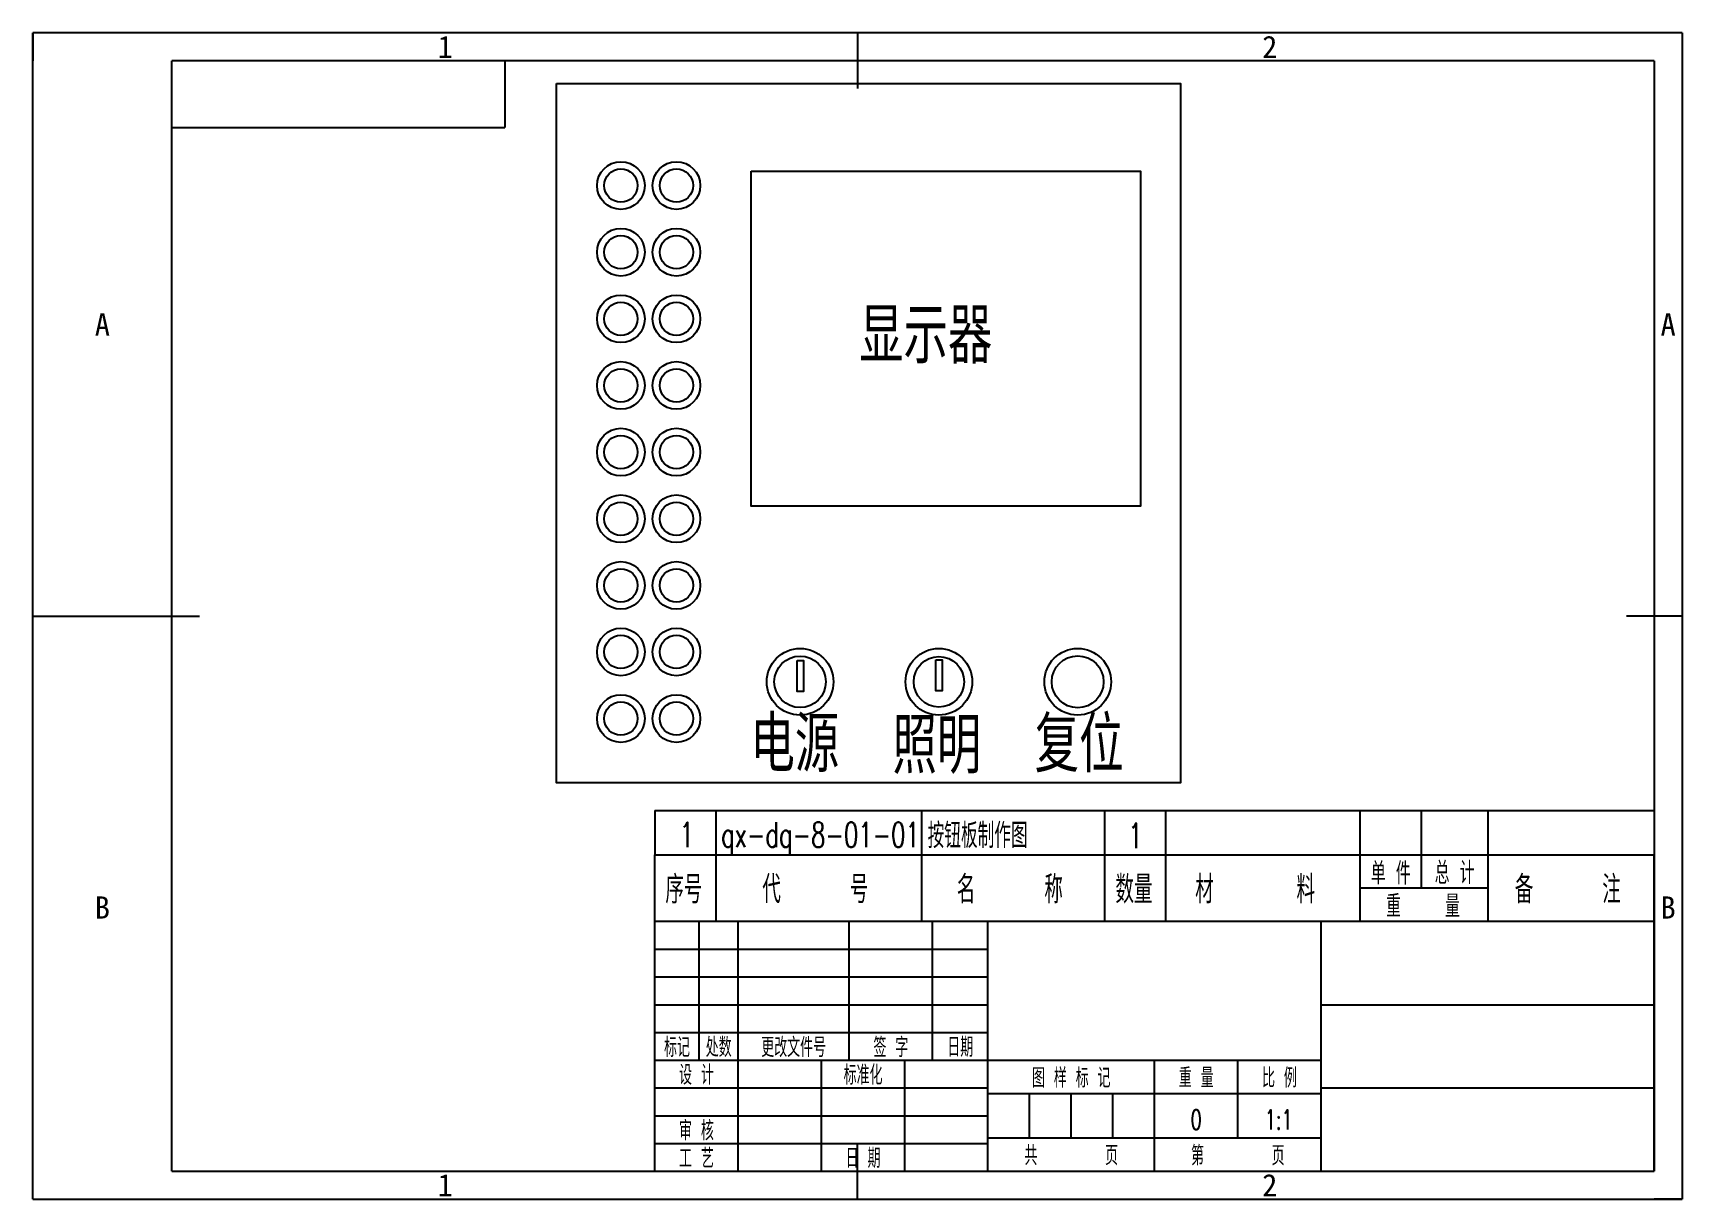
# Model space of a CAD drawing. Header units: millimetres. Extents: x -25 to 272, y -5 to 205.
import ezdxf
from ezdxf.enums import TextEntityAlignment as Align

# ---------------------------------------------------------------- set-up
doc = ezdxf.new("R2010")
doc.units = ezdxf.units.MM
doc.header["$LTSCALE"] = 10
for name, color, linetype in [('1轮廓实线层', 7, 'Continuous'), ('2细线层', 4, 'Continuous'), ('6文字层', 3, 'Continuous'), ('图框层', 7, 'Continuous')]:
    doc.layers.add(name, color=color, linetype=linetype)
doc.styles.add('PC_TEXTSTYLE', font='romans.shx', dxfattribs={"width": 0.8, "bigfont": 'hzfs.shx'})

# ---------------------------------------------------------------- blocks, each defined once
blk = doc.blocks.new('PC_TITLE_BLOCK')
at = {"layer": '1轮廓实线层'}
for p, q in [((0, 45), (-180, 45)), ((-180, 0), (-180, 45)), ((-172, 20), (-172, 45)), ((-165, 20), (-165, 45)), ((-145, 20), (-145, 45)), ((-130, 20), (-130, 45)), ((-120, 0), (-120, 45)), ((-60, 30), (0, 30)), ((-180, 20), (-60, 20)), ((-165, 0), (-165, 20)), ((-150, 0), (-150, 20)), ((-135, 0), (-135, 20)), ((-60, 15), (0, 15)), ((-180, 0), (0, 0))]:
    blk.add_line(p, q, dxfattribs=at)
at = {"layer": '1轮廓实线层', "color": 7}
for p, q in [((-60, 0), (-60, 45)), ((-180, 25), (-120, 25))]:
    blk.add_line(p, q, dxfattribs=at)
at = {"layer": '2细线层'}
for p, q in [((-180, 40), (-120, 40)), ((-180, 35), (-120, 35)), ((-180, 30), (-120, 30)), ((-90, 0), (-90, 20)), ((-75, 6), (-75, 20)), ((-180, 15), (-120, 15)), ((-120, 14), (-60, 14)), ((-112.5, 6), (-112.5, 14)), ((-105, 6), (-105, 14)), ((-97.5, 6), (-97.5, 14)), ((-180, 10), (-120, 10)), ((-120, 6), (-60, 6)), ((-180, 5), (-120, 5))]:
    blk.add_line(p, q, dxfattribs=at)
at = {"layer": '图框层'}
blk.add_line((0, 0), (0, 45), dxfattribs=at)
at = {"layer": '6文字层', "style": 'PC_TEXTSTYLE', "width": 0.667}
for s, p in [('标记', (-176, 22.5)), ('处数', (-168.5, 22.5)), (' 更改文件号 ', (-155, 22.5)), (' 签 字 ', (-137.5, 22.5)), (' 日期 ', (-125, 22.5)), (' 设 计 ', (-172.5, 17.51)), (' 标准化 ', (-142.5, 17.51)), (' 图 样 标 记 ', (-105, 17)), (' 重 量 ', (-82.5, 17)), (' 比 例 ', (-67.5, 17)), (' 审 核 ', (-172.5, 7.5)), (' 工 艺 ', (-172.5, 2.5)), (' 日 期 ', (-142.5, 2.5)), ('共       页', (-105, 3)), ('第       页', (-75, 3))]:
    blk.add_text(s, height=3.5, dxfattribs=at).set_placement(p, align=Align.MIDDLE)
at = {"layer": '6文字层', "style": 'PC_TEXTSTYLE', "flags": 8}
for tag, height, width, p, p2 in [('企业名称', 5, 1.98445, (-54.29, 34.82), (-5.27, 34.82)), ('产品名称或材料标记', 7, 0.600652, (-113.46, 28.64), (-66.42, 28.64)), ('图样名称', 5, 2.004495, (-54.79, 19.98), (-5.27, 19.98)), ('标准化', 3.5, 1.023147, (-133.83, 15.37), (-120.75, 15.37)), ('审核', 3.5, 1.579393, (-163.99, 5.37), (-150.63, 5.37)), ('重量', 3.5, 1.408247, (-88.46, 7.54), (-76.55, 7.54)), ('比例', 3.5, 1.385287, (-73.35, 7.54), (-61.93, 7.54)), ('图样代号', 5, 2.006536, (-54.79, 5.63), (-5.52, 5.63)), ('工艺', 3.5, 1.621807, (-164.21, 0.37), (-150.89, 0.37)), ('日期', 3.5, 1.560088, (-133.83, 0.37), (-120.75, 0.37)), ('共几页', 3.5, 0.557144, (-108.07, 0.63), (-101.05, 0.63))]:
    blk.add_attdef(tag, text='', height=height, dxfattribs=dict(at, width=width)).set_placement(p, p2, align=Align.FIT)
at = {"layer": '6文字层', "style": 'PC_TEXTSTYLE', "width": 4.379073, "flags": 8}
blk.add_attdef('设计', text='', height=3.5, rotation=358.4644, dxfattribs=at).set_placement((-164.23, 15.37), (-150.37, 15), align=Align.FIT)
at = {"layer": '6文字层', "color": 3, "style": 'PC_TEXTSTYLE', "width": 0.56476, "flags": 8}
blk.add_attdef('第几页', text='', height=3.5, dxfattribs=at).set_placement((-78.29, 0.75), (-71.16, 0.75), align=Align.FIT)
at = {"layer": '6文字层', "ltscale": 10, "style": 'PC_TEXTSTYLE', "flags": 1}
blk.add_attdef('图纸张数', (-58.68, -0.49), '', height=2.5, dxfattribs=at)
blk = doc.blocks.new('PC_TYDH_BLOCK')
at = {"layer": '2细线层', "linetype": 'Continuous'}
for p in [(60, 0), (0, -12)]:
    blk.add_line(p, (60, -12), dxfattribs=at)
at = {"layer": '6文字层', "style": 'PC_TEXTSTYLE', "width": 1.815486}
blk.add_attdef('图样代号', text='', height=7, rotation=180, dxfattribs=at).set_placement((58.24, -2.4), (2.35, -2.4), align=Align.FIT)
blk = doc.blocks.new('PC_MXBTITLERECORD')
at = {"layer": '1轮廓实线层'}
for p, q in [((-180, 0), (-180, 12)), ((0, 0), (0, 12))]:
    blk.add_line(p, q, dxfattribs=at)
at = {"layer": '2细线层'}
for p, q in [((-169, 12), (-169, 0)), ((-132, 12), (-132, 0)), ((-99, 12), (-99, 0)), ((-88, 12), (-88, 0)), ((-53, 12), (-53, 0)), ((-42, 12), (-42, 6)), ((-30, 12), (-30, 0)), ((-30, 6), (-53, 6))]:
    blk.add_line(p, q, dxfattribs=at)
at = {"layer": '6文字层', "style": 'PC_TEXTSTYLE', "width": 0.667}
for s, height, p in [('单 件', 4, (-47.45, 8.84)), ('总 计', 4, (-35.96, 8.94)), ('序号', 5, (-174.77, 6)), ('代     号', 5, (-151.09, 6)), ('名     称', 5, (-116.06, 6)), ('数量', 5, (-93.71, 6)), ('材      料', 5, (-71.89, 6)), ('备     注', 5, (-15.57, 6)), ('重    量', 4, (-41.65, 2.94))]:
    blk.add_text(s, height=height, dxfattribs=at).set_placement(p, align=Align.MIDDLE)
blk = doc.blocks.new('PC_MXB_BLOCK')
at = {"layer": '1轮廓实线层'}
for p, q in [((-180, 8), (-180, 0)), ((0, 8), (0, 0))]:
    blk.add_line(p, q, dxfattribs=at)
at = {"layer": '2细线层'}
for p, q in [((-180, 8), (0, 8)), ((-169, 8), (-169, 0)), ((-132, 8), (-132, 0)), ((-99, 8), (-99, 0)), ((-88, 8), (-88, 0)), ((-53, 8), (-53, 0)), ((-42, 8), (-42, 0)), ((-30, 8), (-30, 0)), ((-180, 0), (0, 0))]:
    blk.add_line(p, q, dxfattribs=at)
at = {"layer": '6文字层', "style": 'PC_TEXTSTYLE'}
for tag, width, p, p2 in [('序号', 0.769182, (-178.38, 1.35), (-170.09, 1.35)), ('代号', 3.14773, (-168.05, 1.35), (-134.11, 1.35)), ('名称', 2.802424, (-130.87, 1.2), (-100.28, 1.2)), ('数量', 0.817449, (-97.88, 1.2), (-89, 1.2)), ('材料', 2.943328, (-86.43, 1.01), (-54.3, 1.01)), ('总重', 0.958888, (-41.2, 1.27), (-30.86, 1.27)), ('备注', 2.494074, (-28.61, 1.02), (-1.16, 1.02)), ('单重', 0.854038, (-52.21, 0.89), (-43, 0.89))]:
    blk.add_attdef(tag, text='', height=4.5, dxfattribs=dict(at, width=width)).set_placement(p, p2, align=Align.FIT)

msp = doc.modelspace()

# ---------------------------------------------------------------- linework, layer by layer
at = {"layer": '1轮廓实线层'}
for p, q in [((123.5, 205), (123.5, 195)), ((0, 0), (0, 200)), ((267, 200), (0, 200)), ((267, 200), (267, 0)), ((-25, 100), (5, 100)), ((272, 100), (262, 100)), ((123.5, -5), (123.5, 5)), ((0, 0), (267, 0))]:
    msp.add_line(p, q, dxfattribs=at)
for points in [[(69.3, 195.88), (181.67, 195.88), (181.67, 69.97), (69.3, 69.97)], [(104.36, 180.11), (174.48, 180.11), (174.48, 119.76), (104.36, 119.76)], [(137.6, 92.11), (138.76, 92.11), (138.76, 86.53), (137.6, 86.53)], [(112.62, 91.99), (113.78, 91.99), (113.78, 86.42), (112.62, 86.42)]]:
    msp.add_lwpolyline(points, close=True, dxfattribs=at)
for centre, radius in [((80.89, 177.52), 4.29), ((90.89, 177.52), 4.29), ((80.89, 177.52), 3), ((90.89, 177.52), 3), ((80.89, 165.52), 4.29), ((90.89, 165.52), 4.29), ((80.89, 165.52), 3), ((90.89, 165.52), 3), ((80.89, 153.52), 4.29), ((90.89, 153.52), 4.29), ((80.89, 153.52), 3), ((90.89, 153.52), 3), ((80.89, 141.52), 4.29), ((90.89, 141.52), 4.29), ((80.89, 141.52), 3), ((90.89, 141.52), 3), ((80.89, 129.52), 4.29), ((90.89, 129.52), 4.29), ((80.89, 129.52), 3), ((90.89, 129.52), 3), ((80.89, 117.52), 4.29), ((90.89, 117.52), 4.29), ((80.89, 117.52), 3), ((90.89, 117.52), 3), ((80.89, 105.52), 4.29), ((80.89, 105.52), 3), ((90.89, 105.52), 4.29), ((90.89, 105.52), 3), ((80.89, 93.52), 4.29), ((80.89, 93.52), 3), ((90.89, 93.52), 4.29), ((90.89, 93.52), 3), ((113.16, 88.15), 6), ((113.16, 88.15), 4.64), ((138.16, 88.15), 6), ((138.16, 88.15), 4.54), ((163.16, 88.15), 6), ((163.16, 88.15), 4.67), ((80.89, 81.52), 4.29), ((80.89, 81.52), 3), ((90.89, 81.52), 4.29), ((90.89, 81.52), 3)]:
    msp.add_circle(centre, radius, dxfattribs=at)
at = {"layer": '2细线层'}
for p, q in [((-25, -5), (-25, 205)), ((272, 205), (-25, 205)), ((-25, 205), (-25, 200)), ((123.5, 205), (123.5, 200)), ((272, 205), (272, -5)), ((-25, 100), (0, 100)), ((272, 100), (267, 100)), ((-25, -5), (-25, 0)), ((123.5, -5), (123.5, 0)), ((-25, -5), (272, -5)), ((-25, -5), (0, -5)), ((272, -5), (267, -5))]:
    msp.add_line(p, q, dxfattribs=at)

# ---------------------------------------------------------------- block references
at = {"layer": '图框层'}
for name, p in [('PC_TYDH_BLOCK', (0, 200)), ('PC_MXBTITLERECORD', (267, 45))]:
    msp.add_blockref(name, p, dxfattribs=at)
ref = msp.add_blockref('PC_MXB_BLOCK', (267, 57), dxfattribs=at)
ref.add_attrib('代号', 'qx-dq-8-01-01', (98.95, 58.35), dxfattribs={"layer": '6文字层', "height": 4.5, "style": 'PC_TEXTSTYLE', "width": 0.667})
ref.add_attrib('序号', '1', dxfattribs={"layer": '6文字层', "height": 4.5, "style": 'PC_TEXTSTYLE', "width": 0.667}).set_placement((92.76, 58.35), align=Align.CENTER)
ref.add_attrib('名称', '按钮板制作图', (136.13, 58.2), dxfattribs={"layer": '6文字层', "height": 4.5, "style": 'PC_TEXTSTYLE', "width": 0.667})
ref.add_attrib('数量', '1', dxfattribs={"layer": '6文字层', "height": 4.5, "style": 'PC_TEXTSTYLE', "width": 0.667}).set_placement((173.56, 58.2), align=Align.CENTER)
ref = msp.add_blockref('PC_TITLE_BLOCK', (267, 0), dxfattribs=at)
ref.add_attrib('重量', '0', dxfattribs={"layer": '6文字层', "height": 3.5, "style": 'PC_TEXTSTYLE', "width": 0.667}).set_placement((184.5, 7.54), align=Align.CENTER)
ref.add_attrib('比例', '1:1', dxfattribs={"layer": '6文字层', "height": 3.5, "style": 'PC_TEXTSTYLE', "width": 0.667}).set_placement((199.36, 7.54), align=Align.CENTER)

# ---------------------------------------------------------------- texts
at = {"layer": '6文字层'}
for s, p in [('1', (49.25, 202.5)), ('2', (197.75, 202.5)), ('A', (-12.5, 152.5)), ('A', (269.5, 152.5)), ('B', (-12.5, 47.5)), ('B', (269.5, 47.5)), ('1', (49.25, -2.5)), ('2', (197.75, -2.5))]:
    msp.add_text(s, height=4, dxfattribs=at).set_placement(p, align=Align.MIDDLE)
at = {"layer": '6文字层', "char_height": 10, "attachment_point": 1, "style": 'PC_TEXTSTYLE'}
for s, insert in [('显示器', (123.79, 155.47)), ('电源', (104.21, 81.91)), ('照明', (129.8, 81.62)), ('复位', (155.41, 81.84))]:
    msp.add_mtext(s, dxfattribs=dict(at, insert=insert))

doc.saveas('drawing.dxf')
